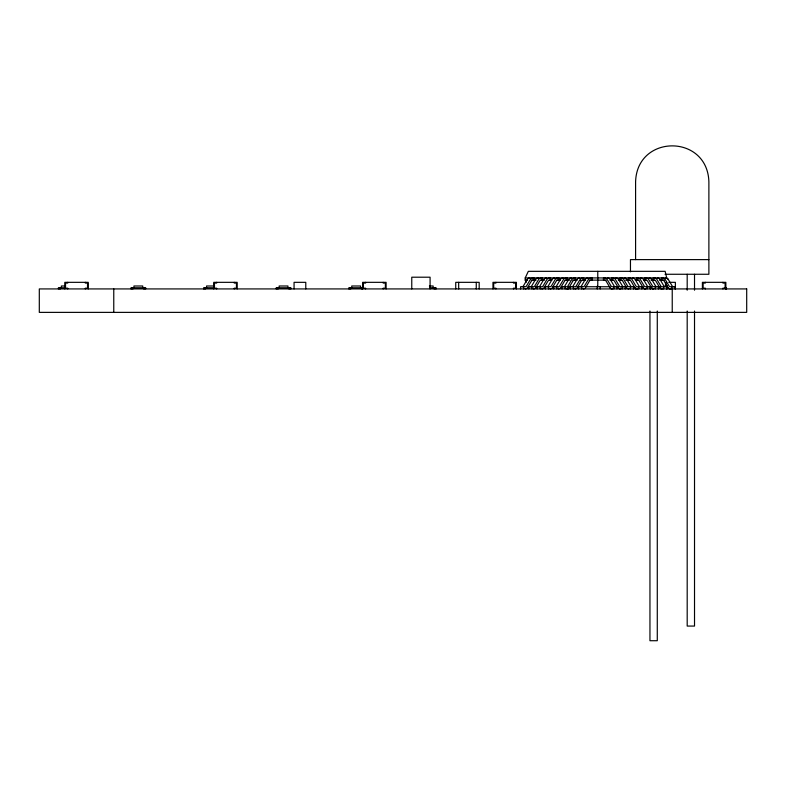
<?xml version="1.0" encoding="UTF-8"?>
<svg xmlns="http://www.w3.org/2000/svg" width="786" height="786" viewBox="0 0 786 786"><rect width="100%" height="100%" fill="white"/><g stroke="black" fill="none" stroke-linecap="round" stroke-linejoin="round"><path stroke-width="1.18" d="M666.184 282.331L665.015 286.723A2.496 1.769 90 0 1 663.875 285.966L660.083 279.561A5.325 3.773 90 0 0 657.646 277.949L657.401 277.93M525.215 277.93L528.33 271.337L665.143 271.337L666.695 277.93L525.215 277.93L525.215 280.13L526.256 282.331M529.852 277.93L529.607 277.949A5.325 3.773 -90 0 0 527.17 279.561L523.378 285.966A2.496 1.769 -90 0 1 522.238 286.723L522.081 286.733M532.967 277.93L532.721 277.949A5.325 3.773 90 0 0 530.285 279.561L526.492 285.966A2.496 1.769 90 0 1 525.353 286.723L520.558 286.733L520.558 288.924M538.145 277.93L537.899 277.949A5.325 3.773 -90 0 0 535.462 279.561L531.67 285.966A2.496 1.769 -90 0 1 530.53 286.723L530.373 286.733M541.259 277.93L541.014 277.949A5.325 3.773 90 0 0 538.577 279.561L534.785 285.966A2.496 1.769 90 0 1 533.645 286.723L528.33 286.733M546.437 277.93L546.191 277.949A5.325 3.773 -90 0 0 543.755 279.561L539.962 285.966A2.496 1.769 -90 0 1 538.823 286.723L538.665 286.733M549.552 277.93L549.306 277.949A5.325 3.773 90 0 0 546.869 279.561L543.077 285.966A2.496 1.769 90 0 1 541.927 286.723L535.639 286.733M554.729 277.93L554.484 277.949A5.325 3.773 -90 0 0 552.047 279.561L548.255 285.966A2.496 1.769 -90 0 1 547.115 286.723L546.958 286.733M557.844 277.93L557.598 277.949A5.325 3.773 90 0 0 555.162 279.561L551.369 285.966A2.496 1.769 90 0 1 550.22 286.723L544.167 286.733M563.022 277.93L562.776 277.949A5.325 3.773 -90 0 0 560.339 279.561L556.547 285.966A2.496 1.769 -90 0 1 555.407 286.723L555.25 286.733M566.136 277.93L565.891 277.949A5.325 3.773 90 0 0 563.454 279.561L559.652 285.966A2.496 1.769 90 0 1 558.512 286.723L552.696 286.733M571.314 277.93L571.068 277.949A5.325 3.773 -90 0 0 568.632 279.561L564.839 285.966A2.496 1.769 -90 0 1 563.7 286.723L563.542 286.733M574.428 277.93L574.173 277.949A5.325 3.773 90 0 0 571.736 279.561L567.944 285.966A2.496 1.769 90 0 1 566.804 286.723L561.224 286.733M579.606 277.93L579.361 277.949A5.325 3.773 -90 0 0 576.924 279.561L573.132 285.966A2.496 1.769 -90 0 1 571.992 286.723L571.835 286.733M582.721 277.93L582.465 277.949A5.325 3.773 90 0 0 580.029 279.561L576.236 285.966A2.496 1.769 90 0 1 575.097 286.723L568.533 286.733M587.899 277.93L587.653 277.949A5.325 3.773 -90 0 0 585.216 279.561L581.424 285.966A2.496 1.769 -90 0 1 580.284 286.723L580.127 286.733M591.013 277.93L590.758 277.949A5.325 3.773 90 0 0 588.321 279.561L584.529 285.966A2.496 1.769 90 0 1 583.389 286.723L577.062 286.733M708.884 259.616L630.46 259.616L630.46 271.828M665.025 274.265L708.884 274.265L708.884 181.92C707.587 133.866 636.886 133.866 635.589 181.92L635.589 259.616M525.215 280.13L527.642 280.13M531.267 280.13L536.101 280.13M540.768 280.13L544.57 280.13M549.06 280.13L551.821 280.13M556.655 280.13L560.29 280.13M565.124 280.13L569.958 280.13M572.896 280.13L577.219 280.13M582.053 280.13L585.678 280.13M589.313 280.13L606.065 280.13M609.867 280.13L613.493 280.13M618.327 280.13L621.962 280.13M625.587 280.13L630.421 280.13M635.255 280.13L638.89 280.13M643.724 280.13L646.485 280.13M650.975 280.13L654.777 280.13M659.444 280.13L664.278 280.13M668.768 282.331L675.37 282.331L675.37 288.924M64.973 285.996L61.347 285.996L61.347 287.755M214.244 285.996L206.551 285.996L206.551 287.755M429.392 285.996L433.145 285.996L433.145 287.755M585.59 286.733L610.024 286.733M618.602 286.733L612.156 286.723A2.496 1.769 -90 0 1 611.017 285.966L607.224 279.561A5.325 3.773 -90 0 0 604.788 277.949L604.542 277.93M627.169 286.733L620.449 286.723A2.496 1.769 -90 0 1 619.309 285.966L615.517 279.561A5.325 3.773 -90 0 0 613.08 277.949L612.834 277.93M634.518 286.733L628.741 286.723A2.496 1.769 -90 0 1 627.601 285.966L623.809 279.561A5.325 3.773 -90 0 0 621.372 277.949L621.127 277.93M643.095 286.733L637.033 286.723A2.496 1.769 -90 0 1 635.894 285.966L632.101 279.561A5.325 3.773 -90 0 0 629.665 277.949L629.419 277.93M651.673 286.733L645.326 286.723A2.496 1.769 -90 0 1 644.186 285.966L640.394 279.561A5.325 3.773 -90 0 0 637.957 277.949L637.711 277.93M660.25 286.733L653.618 286.723A2.496 1.769 -90 0 1 652.478 285.966L648.686 279.561A5.325 3.773 -90 0 0 646.249 277.949L645.994 277.93M64.639 287.755L58.41 287.755L58.41 288.924M214.244 287.755L203.613 287.755L203.613 288.924M362.985 287.755L348.817 287.755L348.817 288.924M429.854 287.755L436.083 287.755L436.083 288.924M569.555 287.755L567.561 287.755L567.561 288.924M725.124 287.755L726.48 287.755L726.48 288.924M665.693 277.93L665.938 277.949A5.325 3.773 90 0 1 668.375 279.561L672.168 285.966A2.496 1.769 90 0 0 673.307 286.723L673.464 286.733M662.578 277.93L662.824 277.949A5.325 3.773 -90 0 1 665.261 279.561L669.063 285.966A2.496 1.769 -90 0 0 670.203 286.723L674.987 286.733L674.987 288.924M654.286 277.93L654.542 277.949A5.325 3.773 -90 0 1 656.978 279.561L660.771 285.966A2.496 1.769 -90 0 0 661.91 286.723L666.695 286.733L666.695 288.924M649.108 277.93L649.354 277.949A5.325 3.773 90 0 1 651.79 279.561L655.583 285.966A2.496 1.769 90 0 0 656.723 286.723L656.88 286.733M640.816 277.93L641.062 277.949A5.325 3.773 90 0 1 643.498 279.561L647.291 285.966A2.496 1.769 90 0 0 648.43 286.723L648.588 286.733M632.524 277.93L632.769 277.949A5.325 3.773 90 0 1 635.206 279.561L638.998 285.966A2.496 1.769 90 0 0 640.138 286.723L640.295 286.733M624.231 277.93L624.477 277.949A5.325 3.773 90 0 1 626.914 279.561L630.706 285.966A2.496 1.769 90 0 0 631.846 286.723L632.003 286.733M615.939 277.93L616.185 277.949A5.325 3.773 90 0 1 618.621 279.561L622.414 285.966A2.496 1.769 90 0 0 623.553 286.723L623.711 286.733M607.647 277.93L607.892 277.949A5.325 3.773 90 0 1 610.329 279.561L614.121 285.966A2.496 1.769 90 0 0 615.261 286.723L615.418 286.733M670.085 288.914A4.696 3.321 90 0 1 667.776 287.234L664.258 281.26A3.134 2.211 -90 0 0 662.559 280.13M659.483 287.234A4.696 3.321 -90 0 0 662.038 288.924A4.696 3.321 90 0 1 659.483 287.234L655.966 281.26A3.134 2.211 -90 0 0 654.266 280.13M653.5 288.914A4.696 3.321 90 0 1 651.191 287.234L647.674 281.26A3.134 2.211 -90 0 0 645.974 280.13M644.972 288.875A4.696 3.321 90 0 1 642.899 287.234L639.382 281.26A3.134 2.211 -90 0 0 637.682 280.13M634.607 287.234A4.696 3.321 -90 0 0 637.161 288.924A4.696 3.321 90 0 1 634.607 287.234L631.089 281.26A3.134 2.211 -90 0 0 629.389 280.13M618.022 287.234A4.696 3.321 -90 0 0 620.576 288.924A4.696 3.321 90 0 1 618.022 287.234L614.505 281.26A3.134 2.211 -90 0 0 612.805 280.13M611.803 288.875A4.696 3.321 90 0 1 609.73 287.234L606.212 281.26A3.134 2.211 -90 0 0 604.513 280.13M725.851 288.924L725.851 282.331L702.399 282.331L702.399 288.924M725.478 287.755L725.478 288.924M722.923 282.331L722.923 283.068L725.124 283.068L725.124 288.197L722.923 288.197L722.923 288.924M705.337 282.331L705.337 283.068L703.136 283.068L703.136 288.197L705.337 288.197L705.337 288.924M694.519 274.265L694.519 290.201M694.519 311.04L694.519 626.069L687.19 626.069L687.19 311.04M687.19 274.265L687.19 290.201M672.236 288.924L672.236 312.376M671.883 286.733L671.883 288.924M667.078 285.632L667.078 288.924M663.59 286.733L663.59 288.924M661.517 277.93L661.517 280.13M658.413 286.733L658.413 288.924M657.283 311.04L657.283 640.718L649.953 640.718L649.953 311.04M655.298 286.733L655.298 288.924M653.225 277.93L653.225 280.13M652.567 288.197L652.567 288.924M650.494 286.733L650.494 288.924M650.12 286.733L650.12 288.924M647.006 286.733L647.006 288.924M644.933 277.93L644.933 280.13M641.828 286.733L641.828 288.924M638.713 286.733L638.713 288.924M636.64 277.93L636.64 280.13M635.52 288.197L635.52 288.924M633.536 286.733L633.536 288.924M630.421 286.733L630.421 288.924M628.348 277.93L628.348 280.13M625.243 286.733L625.243 288.924M622.129 286.733L622.129 288.924M620.056 277.93L620.056 280.13M616.951 286.733L616.951 288.924M613.837 286.733L613.837 288.924M611.763 277.93L611.763 280.13M603.471 277.93L603.471 280.13M600.19 286.733L600.19 288.924M597.773 271.337L597.773 286.733M597.262 286.143L597.262 288.924M592.074 277.93L592.074 280.13M583.782 277.93L583.782 280.13M581.709 286.733L581.709 288.924M578.594 286.733L578.594 288.924M575.49 277.93L575.49 280.13M573.416 286.733L573.416 288.924M570.302 286.733L570.302 288.924M568.563 287.755L568.563 288.924M567.197 277.93L567.197 280.13M565.124 286.733L565.124 288.924M562.019 286.733L562.019 288.924M558.905 277.93L558.905 280.13M556.832 286.733L556.832 288.924M553.727 286.733L553.727 288.924M550.613 277.93L550.613 280.13M548.54 286.733L548.54 288.924M545.435 286.733L545.435 288.924M542.32 277.93L542.32 280.13M540.247 286.733L540.247 288.924M537.143 286.733L537.143 288.924M534.028 277.93L534.028 280.13M531.955 286.733L531.955 288.924M528.85 286.733L528.85 288.924M523.663 286.733L523.663 288.924M516.422 288.924L516.422 282.331L492.969 282.331L492.969 288.924M513.494 282.331L513.494 283.068L515.685 283.068L515.685 288.197L513.494 288.197L513.494 288.924M495.897 282.331L495.897 283.068L493.696 283.068L493.696 288.197L495.897 288.197L495.897 288.924M479.185 288.924L479.185 282.331L455.733 282.331L455.733 288.924M476.257 282.331L476.257 288.924M458.67 282.331L458.67 288.924M435.071 287.755L435.071 288.924M434.108 287.755L434.108 288.924M430.089 288.924L430.089 277.203L411.766 277.203L411.766 288.924M386.113 288.924L386.113 282.331L362.66 282.331L362.66 288.924M383.175 282.331L383.175 283.068L385.376 283.068L385.376 288.197L383.175 288.197L383.175 288.924M365.588 282.331L365.588 283.068L363.387 283.068L363.387 288.197L365.588 288.197L365.588 288.924M362.474 287.755L362.474 288.924M361.511 287.755L361.511 288.924M360.548 287.755L360.548 285.996L351.755 285.996L351.755 287.755M350.752 287.755L350.752 288.924M349.76 287.755L349.76 288.924M305.783 288.924L305.783 282.331L294.062 282.331L294.062 288.924M290.879 288.924L290.879 287.755L276.22 287.755L276.22 288.924M289.877 287.755L289.877 288.924M288.904 287.755L288.904 288.924M287.941 287.755L287.941 285.996L279.148 285.996L279.148 287.755M278.156 287.755L278.156 288.924M277.153 287.755L277.153 288.924M237.185 288.924L237.185 282.331L213.733 282.331L213.733 288.924M234.257 282.331L234.257 283.068L236.448 283.068L236.448 288.197L234.257 288.197L234.257 288.924M216.661 282.331L216.661 283.068L214.46 283.068L214.46 288.197L216.661 288.197L216.661 288.924M205.549 287.755L205.549 288.924M204.556 287.755L204.556 288.924M145.675 288.924L145.675 287.755L131.016 287.755L131.016 288.924M144.673 287.755L144.673 288.924M143.7 287.755L143.7 288.924M142.738 287.755L142.738 285.996L133.944 285.996L133.944 287.755M132.952 287.755L132.952 288.924M131.95 287.755L131.95 288.924M113.764 288.924L113.764 312.376M88.258 288.924L88.258 282.331L64.806 282.331L64.806 288.924M85.33 282.331L85.33 283.068L87.521 283.068L87.521 288.197L85.33 288.197L85.33 288.924M67.734 282.331L67.734 283.068L65.543 283.068L65.543 288.197L67.734 288.197L67.734 288.924M60.345 287.755L60.345 288.924M59.353 287.755L59.353 288.924M532.996 280.13A3.134 2.211 90 0 0 531.297 281.26L527.77 287.234A4.696 3.321 -90 0 1 525.215 288.924M557.873 280.13A3.134 2.211 90 0 0 556.174 281.26L552.646 287.234A4.696 3.321 -90 0 1 550.092 288.924M541.289 280.13A3.134 2.211 90 0 0 539.589 281.26L536.062 287.234A4.696 3.321 -90 0 1 533.507 288.924M533.782 288.148A4.696 3.321 -90 0 1 533.37 288.482M566.166 280.13A3.134 2.211 90 0 0 564.456 281.26L560.939 287.234A4.696 3.321 -90 0 1 558.384 288.924M558.659 288.148A4.696 3.321 -90 0 1 558.453 288.324M574.448 280.13A3.134 2.211 90 0 0 572.748 281.26L569.231 287.234A4.696 3.321 -90 0 1 566.677 288.924M582.74 280.13A3.134 2.211 90 0 0 581.041 281.26L577.523 287.234A4.696 3.321 -90 0 1 574.969 288.924M580.402 280.337A3.134 2.211 -90 0 1 580.707 280.209M575.244 288.148A4.696 3.321 -90 0 1 575.038 288.324M549.581 280.13A3.134 2.211 90 0 0 547.881 281.26L544.354 287.234A4.696 3.321 -90 0 1 541.8 288.924M542.075 288.148A4.696 3.321 -90 0 1 541.868 288.324M591.033 280.13A3.134 2.211 90 0 0 589.333 281.26L585.816 287.234A4.696 3.321 -90 0 1 583.261 288.924M620.508 288.324A4.696 3.321 -90 0 1 620.301 288.148M628.869 288.924A4.696 3.321 -90 0 1 626.314 287.234L622.797 281.26A3.134 2.211 -90 0 0 621.097 280.13M637.092 288.324A4.696 3.321 -90 0 1 636.886 288.148M666.214 277.989A5.325 3.773 -90 0 1 668.375 279.561M662.185 288.482A4.696 3.321 -90 0 1 661.763 288.148M670.33 288.924A4.696 3.321 -90 0 1 667.776 287.234M653.746 288.924A4.696 3.321 -90 0 1 651.191 287.234M645.453 288.924A4.696 3.321 -90 0 1 642.899 287.234M612.284 288.924A4.696 3.321 -90 0 1 609.73 287.234M746.7 288.924L39.3 288.924L39.3 312.376L746.7 312.376L746.7 288.924"/></g></svg>
